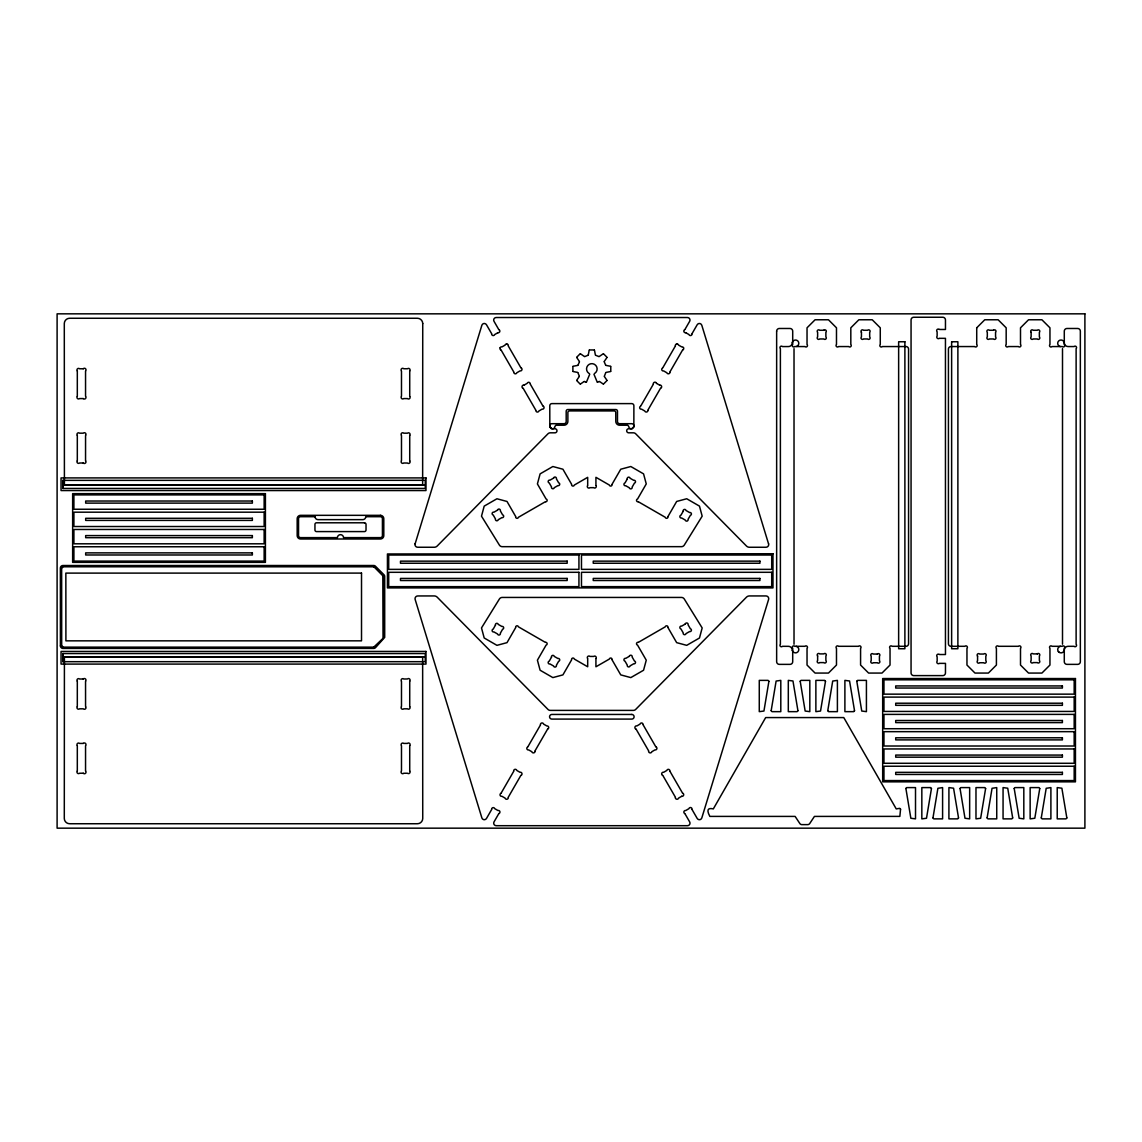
<?xml version="1.0" encoding="UTF-8"?>
<svg xmlns="http://www.w3.org/2000/svg" width="1142" height="1142" viewBox="0 0 1142 1142"><rect width="100%" height="100%" fill="white"/><g stroke="black" fill="none" stroke-linecap="round" stroke-linejoin="round"><path stroke-width="1.5" d="M77.313 460.697L77.313 435.487M77.313 396.274L77.313 371.064M85.55 460.697L85.564 435.487M85.55 396.274L85.55 371.064M401.484 770.936L401.484 745.726M401.484 706.513L401.484 681.303M409.721 770.936L409.721 745.726M409.721 706.513L409.721 681.303M587.687 658.748L587.687 666.771L574.383 659.105A1.442 1.442 0 0 0 571.542 659.476M595.924 658.748L595.924 666.785L609.286 659.105A1.442 1.442 0 0 1 612.126 659.476M610.784 371.307L610.784 366.511M794.018 348.667L794.018 644.231M1062.503 644.202L1062.503 348.653M62.938 488.448L62.996 480.368L425.267 480.311L425.267 488.448L62.938 488.448L62.938 480.311L62.967 485.193L425.267 485.179M383.141 638.221L373.762 647.143L62.667 647.143L61.682 645.901L61.639 568.045L62.91 566.789L373.948 566.803L383.427 576.396L383.398 637.707L383.141 575.711M415.06 543.778A2.741 2.741 0 0 0 417.815 547.246L434.203 547.261A4.225 4.225 0 0 0 437.215 546.004L547.946 433.817A3.369 3.369 0 0 1 550.344 432.818L554.955 432.818A2.027 2.027 0 0 0 556.982 430.777A2.027 2.027 0 0 0 554.955 428.75L551.315 428.678L549.816 427.022L549.787 405.71A2.113 2.113 0 0 1 551.9 403.611L631.769 403.611A2.113 2.113 0 0 1 633.881 405.71L633.853 427.022L632.354 428.678L628.714 428.75A2.027 2.027 0 0 0 626.687 430.777A2.027 2.027 0 0 0 628.714 432.818L633.325 432.818A3.369 3.369 0 0 1 635.723 433.817L746.454 546.004A4.225 4.225 0 0 0 749.466 547.261L765.854 547.261A2.741 2.741 0 0 0 768.609 543.778M633.881 426.651L631.769 428.75M61.639 567.931L62.91 566.789M588.287 354.976L589.186 350.166M792.348 342.3L792.234 342.771A3.811 3.811 0 0 1 788.423 346.568L782.413 346.583A1.427 1.427 0 0 0 780.386 346.583A1.427 1.427 0 0 0 780.386 348.61L780.386 644.288A1.427 1.427 0 0 0 780.386 646.315A1.427 1.427 0 0 0 782.413 646.315L788.423 646.329A3.811 3.811 0 0 1 792.248 650.126L792.348 650.597M415.131 543.806L481.867 325.27A2.527 2.527 0 0 1 486.478 324.742L491.631 333.664M604.361 376.175L605.774 372.635M586.388 382.256L589.743 374.148M578.009 365.169L579.437 361.828M640.748 406.024L653.352 384.183M662.803 367.767L675.407 345.94M684.9 329.538L689.654 321.316A2.527 2.527 0 0 0 687.47 317.519L496.199 317.519A2.527 2.527 0 0 0 494.015 321.316L498.768 329.538M515.67 627.6L507.005 642.646L496.941 645.344L484.194 637.978L481.496 627.929L499.382 599.036A3.369 3.369 0 0 1 502.252 597.437L681.431 597.437A3.369 3.369 0 0 1 684.301 599.036L702.173 627.943L699.475 637.993L686.713 645.344L676.664 642.646L667.984 627.615M647.885 410.135L660.49 388.309M669.94 371.892L682.545 350.066M692.038 333.664L697.191 324.742A2.527 2.527 0 0 1 701.802 325.27L768.537 543.806M612.069 484.251L620.748 469.219L630.812 466.521L643.56 473.873L646.258 483.923L637.579 498.968A1.442 1.442 0 0 0 637.964 501.809M571.585 659.862L562.92 674.893L552.856 677.591L540.109 670.226L537.411 660.176L546.076 645.144A1.442 1.442 0 0 0 545.705 642.304M491.631 809.535L486.492 818.457A2.527 2.527 0 0 1 481.881 817.929L415.131 599.407A2.741 2.741 0 0 1 417.815 595.953L434.203 595.938A4.225 4.225 0 0 1 437.215 597.195L547.946 709.382A3.369 3.369 0 0 0 550.344 710.395L633.325 710.395A3.369 3.369 0 0 0 635.723 709.382L746.454 597.195A4.225 4.225 0 0 1 749.466 595.938L765.854 595.938A2.741 2.741 0 0 1 768.609 599.422L701.816 817.929A2.527 2.527 0 0 1 697.205 818.457L692.052 809.535M501.11 793.148L513.7 771.307M527.875 746.782L540.48 724.942M667.984 516.498L676.664 501.452L686.713 498.754L699.475 506.12L702.173 516.17L684.301 545.062A3.369 3.369 0 0 1 681.431 546.661L502.252 546.675A3.369 3.369 0 0 1 499.382 545.077L481.496 516.184L484.194 506.12L496.941 498.768L507.005 501.466L515.67 516.498M498.783 813.661L494.029 821.897A2.527 2.527 0 0 0 496.213 825.695L687.47 825.695A2.527 2.527 0 0 0 689.668 821.897L684.914 813.661M508.247 797.273L520.852 775.432M535.013 750.894L547.618 729.067M604.246 361.472L606.959 357.517M576.71 380.3L579.279 376.546M576.739 357.203L580.122 353.806M603.547 384.012L606.93 380.614M374.505 646.857L373.705 647.157M599.193 356.547L603.219 353.777M580.45 384.04L584.133 381.499M497.926 332.679L494.772 334.506A1.627 1.627 0 0 1 491.617 334.021M524.021 385.168L527.176 383.341A1.57 1.57 0 0 1 530.231 383.769M545.334 501.752L518.468 517.255A1.442 1.442 0 0 1 515.627 516.869M638.335 642.361L665.201 626.858A1.442 1.442 0 0 1 668.041 627.243M681.717 796.288L678.562 798.115A1.57 1.57 0 0 1 677.006 799.257A1.656 1.656 0 0 1 675.35 797.616M597.552 382.356L599.179 381.485M584.832 356.561L588.059 355.248M1060.39 646.315L1059.919 646.443A3.298 3.298 0 0 0 1058.705 651.939L1059.062 652.268M573.084 366.268L577.738 365.397M606.045 372.392L610.585 371.55M939.438 329.481L945.462 329.481L945.462 319.931A2.684 2.684 0 0 0 942.778 317.248L913.728 317.248A2.684 2.684 0 0 0 911.059 319.931L911.059 673.009A2.684 2.684 0 0 0 913.728 675.607L942.778 675.607A2.684 2.684 0 0 0 945.462 673.009L945.49 663.374L939.466 663.374M939.438 338.332L945.448 338.332L945.462 654.523L939.452 654.523M589.443 349.952L594.225 349.952M83.252 368.766L79.612 368.766A1.613 1.613 0 0 0 77.142 370.765M83.252 398.572L79.612 398.572A1.613 1.613 0 0 1 77.142 396.574M83.266 462.995L79.612 462.995A1.613 1.613 0 0 1 77.142 461.011M62.938 653.552L425.267 653.552L425.267 661.689L62.938 661.689L62.938 653.552L62.938 661.689L62.967 656.807L425.267 656.821M83.266 679.005L79.612 679.005A1.613 1.613 0 0 0 77.142 680.989M83.252 743.428L79.612 743.428A1.613 1.613 0 0 0 77.142 745.426M83.252 773.234L79.612 773.234A1.613 1.613 0 0 1 77.142 771.235M373.691 566.775L374.59 567.146M551.9 428.75L549.787 426.651M62.953 647.171L61.682 645.901M605.931 365.397L610.585 366.268M573.084 371.55L577.624 372.392M1060.39 346.554L1059.919 346.426A3.298 3.298 0 0 1 1058.691 340.93A3.298 3.298 0 0 1 1064.13 342.3L1064.273 342.757A3.811 3.811 0 0 0 1068.098 346.554L1074.094 346.568A1.427 1.427 0 0 1 1076.121 346.568A1.427 1.427 0 0 1 1076.121 348.595L1076.121 644.274A1.427 1.427 0 0 1 1076.121 646.301A1.427 1.427 0 0 1 1074.094 646.301L1068.098 646.315A3.811 3.811 0 0 0 1064.258 650.098L1064.158 650.583A3.298 3.298 0 0 1 1058.705 651.939L1058.363 651.582M796.117 646.329L796.602 646.458A3.298 3.298 0 0 1 797.815 651.939A3.298 3.298 0 0 1 792.377 650.583M595.61 355.248L598.836 356.561M584.49 381.485L586.117 382.356M685.742 332.679L688.897 334.506A1.627 1.627 0 0 0 692.052 334.021M656.493 383.341L659.648 385.168M638.335 501.752L665.201 517.24A1.442 1.442 0 0 0 668.041 516.869M545.334 642.346L518.468 626.858A1.442 1.442 0 0 0 515.627 627.229M580.45 353.777L584.461 356.547M599.536 381.499L603.219 384.04M603.547 353.806L606.93 357.203M576.739 380.614L580.122 384.012M604.389 376.546L606.959 380.3M576.71 357.517L579.422 361.472M508.261 345.94L520.866 367.767M530.316 384.183L542.921 406.024M501.124 350.066L513.729 371.892M523.179 388.309L535.784 410.135M571.585 484.251L562.92 469.219L552.856 466.521L540.109 473.873L537.411 483.937L546.076 498.968A1.442 1.442 0 0 1 545.705 501.809M612.069 659.862L620.748 674.893L630.812 677.591L643.56 670.24L646.258 660.176L637.579 645.144A1.442 1.442 0 0 1 637.964 642.304M643.189 724.942L655.793 746.782M669.954 771.307L682.559 793.148M636.051 729.067L648.656 750.894M662.817 775.432L675.422 797.273M604.232 361.828L605.66 365.169M593.926 374.148L597.28 382.256M577.895 372.635L579.308 376.175M594.482 350.166L595.367 354.976M595.924 485.364L595.924 477.313L609.286 485.007A1.442 1.442 0 0 0 612.126 484.622M587.687 485.364L587.687 477.327L574.383 485.007A1.442 1.442 0 0 1 571.542 484.622M60.398 645.901L60.369 568.045A2.527 2.527 0 0 1 62.91 565.518L373.691 565.504A2.527 2.527 0 0 1 375.49 566.246L383.955 574.726A2.527 2.527 0 0 1 384.697 576.51L384.697 637.407L375.49 647.671A2.527 2.527 0 0 1 373.705 648.413L62.953 648.428A2.57 2.57 0 0 1 60.412 645.901M572.884 366.511L572.884 371.307M409.721 371.064L409.721 396.274M409.721 435.487L409.721 460.697M401.484 371.064L401.484 396.274M401.484 435.487L401.484 460.697M85.55 681.303L85.564 706.513M85.55 745.726L85.55 770.936M77.313 681.303L77.313 706.513M77.313 745.726L77.313 770.936M552.742 428.75A2.041 2.041 0 0 0 553.884 428.393L554.498 427.765A2.27 2.27 0 0 0 554.841 426.551L555.883 425.224L564.077 425.209A3.797 3.797 0 0 0 567.874 421.412L567.888 411.948L569.144 410.906L614.753 410.934L615.766 411.948L615.795 421.412A3.797 3.797 0 0 0 619.592 425.209L627.786 425.224L628.828 426.551A2.27 2.27 0 0 0 629.171 427.765L629.784 428.393A2.041 2.041 0 0 0 630.926 428.75M692.052 809.193A1.613 1.613 0 0 0 688.883 808.693L685.757 810.52A1.613 1.613 0 0 0 684.615 813.489M499.083 813.489A1.613 1.613 0 0 0 497.926 810.492L494.786 808.693A1.613 1.613 0 0 0 491.645 809.193M500.781 793.419A1.57 1.57 0 0 0 501.952 796.302L505.107 798.115A1.57 1.57 0 0 0 506.663 799.257A1.656 1.656 0 0 0 508.318 797.616M513.643 770.964A1.656 1.656 0 0 1 516.898 770.507L520.01 772.292A1.57 1.57 0 0 1 521.78 773.063A1.656 1.656 0 0 1 521.18 775.318M656.122 746.897A1.656 1.656 0 0 1 654.894 749.937L651.797 751.736A1.57 1.57 0 0 1 650.241 752.892A1.656 1.656 0 0 1 648.585 751.25M643.103 724.528A1.57 1.57 0 0 0 640.02 724.099L636.893 725.927A1.57 1.57 0 0 0 635.123 726.697A1.656 1.656 0 0 0 635.709 728.953M527.561 747.054A1.57 1.57 0 0 0 528.717 749.937L531.872 751.736A1.57 1.57 0 0 0 533.428 752.892A1.656 1.656 0 0 0 535.084 751.25M540.409 724.599A1.656 1.656 0 0 1 543.663 724.142L546.775 725.927A1.656 1.656 0 0 1 547.96 728.953M682.902 793.262A1.656 1.656 0 0 1 681.674 796.302M669.883 770.893A1.57 1.57 0 0 0 666.8 770.465L663.659 772.292A1.57 1.57 0 0 0 661.889 773.063A1.656 1.656 0 0 0 662.488 775.318M587.516 658.434A1.613 1.613 0 0 1 590 656.422L593.626 656.45A1.613 1.613 0 0 1 596.095 658.434M587.516 485.664A1.613 1.613 0 0 0 590 487.677L593.626 487.663A1.613 1.613 0 0 0 596.095 485.664M659.648 385.139A1.57 1.57 0 0 1 661.418 385.939A1.656 1.656 0 0 1 660.833 388.194M653.281 383.84A1.656 1.656 0 0 1 656.536 383.384M640.434 406.295A1.57 1.57 0 0 0 641.59 409.179L644.745 410.977A1.656 1.656 0 0 0 647.957 410.492M683.473 347.696A1.57 1.57 0 0 0 681.703 346.897L678.548 345.098A1.57 1.57 0 0 0 677.006 343.956M675.35 345.583A1.656 1.656 0 0 1 677.006 343.928M662.488 368.052A1.57 1.57 0 0 0 663.659 370.936L666.8 372.735A1.656 1.656 0 0 0 670.011 372.235M683.487 347.682A1.656 1.656 0 0 1 682.887 349.937M524.021 385.139A1.57 1.57 0 0 0 522.251 385.939A1.656 1.656 0 0 0 522.836 388.194M543.249 406.138A1.656 1.656 0 0 1 542.022 409.179L538.924 410.977A1.57 1.57 0 0 1 535.855 410.549M500.196 347.696A1.57 1.57 0 0 1 501.966 346.897L505.121 345.098A1.57 1.57 0 0 1 506.663 343.956M506.663 343.928A1.656 1.656 0 0 1 508.318 345.583M521.195 367.881A1.656 1.656 0 0 1 519.967 370.922L516.869 372.735A1.57 1.57 0 0 1 513.8 372.306M500.781 349.937A1.656 1.656 0 0 1 500.182 347.682M588.986 373.405A5.296 5.296 0 0 1 587.83 365.469A5.296 5.296 0 0 1 595.838 365.469A5.296 5.296 0 0 1 594.682 373.405M792.377 342.315A3.298 3.298 0 0 1 797.815 340.958A3.298 3.298 0 0 1 796.588 346.426M939.124 329.296A1.613 1.613 0 0 0 937.111 331.794L937.139 336.034A1.613 1.613 0 0 0 939.124 338.503M939.152 654.352A1.613 1.613 0 0 0 937.139 656.836L937.168 661.075A1.613 1.613 0 0 0 939.152 663.545M85.736 771.235A1.613 1.613 0 0 1 83.238 773.262M83.238 743.413A1.613 1.613 0 0 1 85.736 745.426M85.736 706.812A1.613 1.613 0 0 1 83.238 708.825L79.612 708.811A1.613 1.613 0 0 1 77.142 706.812M83.238 678.976A1.613 1.613 0 0 1 85.736 680.989M401.313 706.812A1.613 1.613 0 0 0 403.797 708.825L407.423 708.811A1.613 1.613 0 0 0 409.892 706.812M409.892 680.989A1.613 1.613 0 0 0 407.408 678.976L403.783 679.005A1.613 1.613 0 0 0 401.313 680.989M401.313 771.235A1.613 1.613 0 0 0 403.797 773.262L407.423 773.234A1.613 1.613 0 0 0 409.892 771.235M409.892 745.426A1.613 1.613 0 0 0 407.408 743.413L403.783 743.428A1.613 1.613 0 0 0 401.313 745.426M83.238 368.738A1.613 1.613 0 0 1 85.736 370.765M85.736 396.574A1.613 1.613 0 0 1 83.238 398.587M85.736 435.188A1.613 1.613 0 0 0 83.238 433.175L79.612 433.189A1.613 1.613 0 0 0 77.142 435.188M85.736 461.011A1.613 1.613 0 0 1 83.238 463.024M401.313 435.188A1.613 1.613 0 0 1 403.797 433.175L407.423 433.189A1.613 1.613 0 0 1 409.892 435.188M409.892 461.011A1.613 1.613 0 0 1 407.408 463.024L403.783 462.995A1.613 1.613 0 0 1 401.313 461.011M401.313 370.765A1.613 1.613 0 0 1 403.797 368.738L407.423 368.766A1.613 1.613 0 0 1 409.892 370.765M409.892 396.574A1.613 1.613 0 0 1 407.408 398.587L403.783 398.572A1.613 1.613 0 0 1 401.313 396.574M549.787 425.809A2.113 2.113 0 0 1 551.9 423.696L564.077 423.696A2.113 2.113 0 0 0 566.189 421.584L566.189 411.234A1.684 1.684 0 0 1 567.874 409.535L615.795 409.535A1.684 1.684 0 0 1 617.479 411.234L617.479 421.584A2.113 2.113 0 0 0 619.592 423.696L631.769 423.696A2.113 2.113 0 0 1 633.881 425.809M685.742 332.707A1.627 1.627 0 0 1 684.6 329.71M499.068 329.71A1.627 1.627 0 0 1 497.926 332.707M64.409 657.05L64.295 818.443A5.353 5.353 0 0 0 69.648 823.739L417.387 823.739A5.353 5.353 0 0 0 422.74 818.443L422.64 657.05L64.409 657.05M361.514 573.098L361.514 640.833L65.908 640.848L65.851 573.113L361.514 573.098M422.74 323.557L422.64 484.95L64.409 484.95L64.295 323.557A5.353 5.353 0 0 1 69.648 318.261L417.387 318.261A5.353 5.353 0 0 1 422.74 323.557M776.646 331.166L776.646 661.689A2.684 2.684 0 0 0 779.329 664.373L790.036 664.373A2.684 2.684 0 0 0 792.705 661.689L792.705 648.342A1.442 1.442 0 0 1 792.705 646.301A1.442 1.442 0 0 1 794.746 646.301L804.996 646.301A1.442 1.442 0 0 1 807.037 646.301A1.442 1.442 0 0 1 807.037 648.342L807.037 665.044L815.074 673.066L828.464 673.066L836.486 665.044L836.486 648.342A1.442 1.442 0 0 1 836.486 646.301A1.442 1.442 0 0 1 838.528 646.301L858.541 646.301A1.442 1.442 0 0 1 860.583 646.301A1.442 1.442 0 0 1 860.583 648.342L860.583 665.044L868.605 673.066L881.995 673.066L890.032 665.044L890.032 648.342A1.442 1.442 0 0 1 890.032 646.301A1.442 1.442 0 0 1 892.073 646.301L906.02 646.301A2.527 2.527 0 0 0 908.561 643.774L908.561 349.081A2.527 2.527 0 0 0 906.02 346.554L882.309 346.554A1.442 1.442 0 0 1 880.268 346.554A1.442 1.442 0 0 1 880.268 344.499L880.268 327.811L872.231 319.774L858.855 319.774L850.819 327.811L850.819 344.499A1.442 1.442 0 0 1 850.819 346.554A1.442 1.442 0 0 1 848.777 346.554L838.528 346.554A1.442 1.442 0 0 1 836.486 346.554A1.442 1.442 0 0 1 836.486 344.499L836.486 327.811L828.464 319.774L815.074 319.774L807.037 327.811L807.037 344.499A1.442 1.442 0 0 1 807.037 346.554A1.442 1.442 0 0 1 804.996 346.554L794.746 346.554A1.442 1.442 0 0 1 792.705 346.554A1.442 1.442 0 0 1 792.705 344.499L792.705 331.166A2.684 2.684 0 0 0 790.036 328.482L779.329 328.482A2.684 2.684 0 0 0 776.646 331.166M817.629 655.936L817.629 660.533A1.442 1.442 0 0 0 817.629 662.574A1.442 1.442 0 0 0 819.671 662.588L823.825 662.588A1.442 1.442 0 0 0 825.88 662.588A1.442 1.442 0 0 0 825.88 660.533L825.88 655.936A1.442 1.442 0 0 0 825.88 653.895A1.442 1.442 0 0 0 823.825 653.895L819.671 653.895A1.442 1.442 0 0 0 817.629 653.895A1.442 1.442 0 0 0 817.629 655.936M861.439 332.308L861.439 336.919A1.442 1.442 0 0 0 861.439 338.96A1.442 1.442 0 0 0 863.48 338.96L867.634 338.96A1.442 1.442 0 0 0 869.676 338.96A1.442 1.442 0 0 0 869.676 336.919L869.676 332.308A1.442 1.442 0 0 0 869.676 330.266A1.442 1.442 0 0 0 867.634 330.266L863.48 330.266A1.442 1.442 0 0 0 861.439 330.266A1.442 1.442 0 0 0 861.439 332.308M900.553 809.178L899.853 816.387L814.432 816.416L809.849 823.353A2.527 2.527 0 0 1 807.665 824.624L801.898 824.624A2.527 2.527 0 0 1 799.714 823.353L795.132 816.416L709.853 816.402C705.799 808.836 708.797 807.865 713.322 808.907L765.668 717.576L843.781 717.576L896.242 808.907L899.71 808.336L900.553 809.178M951.629 341.758L951.629 648.742L957.881 648.742L957.881 341.758L951.629 341.758M976.724 327.811L976.724 344.499A1.442 1.442 0 0 1 976.724 346.554A1.442 1.442 0 0 1 974.683 346.554L950.972 346.554A2.527 2.527 0 0 0 948.431 349.081L948.431 643.774A2.527 2.527 0 0 0 950.972 646.301L964.919 646.301A1.442 1.442 0 0 1 966.96 646.301A1.442 1.442 0 0 1 966.96 648.342L966.96 665.044L974.997 673.066L988.387 673.066L996.409 665.044L996.409 648.342A1.442 1.442 0 0 1 996.409 646.301A1.442 1.442 0 0 1 998.451 646.301L1018.464 646.301A1.442 1.442 0 0 1 1020.505 646.301A1.442 1.442 0 0 1 1020.505 648.342L1020.505 665.044L1028.542 673.066L1041.918 673.066L1049.955 665.044L1049.955 648.342A1.442 1.442 0 0 1 1049.955 646.301A1.442 1.442 0 0 1 1051.996 646.301L1062.246 646.301A1.442 1.442 0 0 1 1064.287 646.301A1.442 1.442 0 0 1 1064.287 648.342L1064.287 661.689A2.684 2.684 0 0 0 1066.971 664.373L1077.677 664.373A2.684 2.684 0 0 0 1080.346 661.689L1080.346 331.166A2.684 2.684 0 0 0 1077.677 328.482L1066.971 328.482A2.684 2.684 0 0 0 1064.287 331.166L1064.287 344.499A1.442 1.442 0 0 1 1064.287 346.554A1.442 1.442 0 0 1 1062.246 346.554L1051.996 346.554A1.442 1.442 0 0 1 1049.955 346.554A1.442 1.442 0 0 1 1049.955 344.499L1049.955 327.811L1041.918 319.774L1028.542 319.774L1020.505 327.811L1020.505 344.499A1.442 1.442 0 0 1 1020.505 346.554A1.442 1.442 0 0 1 1018.464 346.554L1008.215 346.554A1.442 1.442 0 0 1 1006.173 346.554A1.442 1.442 0 0 1 1006.173 344.499L1006.173 327.811L998.137 319.774L984.761 319.774L976.724 327.811M977.566 656.093L977.566 660.704A1.442 1.442 0 0 0 977.566 662.745A1.442 1.442 0 0 0 979.608 662.745L983.762 662.745A1.442 1.442 0 0 0 985.817 662.745A1.442 1.442 0 0 0 985.817 660.704L985.817 656.093A1.442 1.442 0 0 0 985.817 654.052A1.442 1.442 0 0 0 983.762 654.052L979.608 654.052A1.442 1.442 0 0 0 977.566 654.052A1.442 1.442 0 0 0 977.566 656.093M1031.126 332.308L1031.126 336.919A1.442 1.442 0 0 0 1031.126 338.96A1.442 1.442 0 0 0 1033.167 338.96L1037.321 338.96A1.442 1.442 0 0 0 1039.363 338.96A1.442 1.442 0 0 0 1039.363 336.919L1039.363 332.308A1.442 1.442 0 0 0 1039.363 330.266A1.442 1.442 0 0 0 1037.321 330.266L1033.167 330.266A1.442 1.442 0 0 0 1031.126 330.266A1.442 1.442 0 0 0 1031.126 332.308M797.93 710.738L797.102 711.652L788.308 711.652L788.308 680.375L792.976 680.989L797.93 710.738M800.199 681.246L805.153 711.038L809.821 711.652L809.821 680.375L801.027 680.375L800.199 681.246M854.53 710.738L853.702 711.652L844.894 711.652L844.894 680.375L849.562 680.989L854.53 710.738M856.8 681.246L861.753 711.038L866.421 711.652L866.421 680.375L857.613 680.375L856.8 681.189M905.892 788.465L910.845 818.257L915.513 818.871L915.513 787.595L906.705 787.595L905.892 788.465M958.538 817.957L957.71 818.871L948.916 818.871L948.916 787.595L953.57 788.208L958.538 817.957M960.037 788.465L964.99 818.257L969.658 818.871L969.658 787.595L960.907 787.595L960.037 788.465M1012.683 817.957L1011.812 818.871L1003.061 818.871L1003.061 787.595L1007.729 788.208L1012.683 817.957M1014.196 788.465L1019.149 818.257L1023.817 818.871L1023.817 787.595L1015.01 787.595L1014.196 788.465M1066.842 817.957L1066.014 818.871L1057.221 818.871L1057.221 787.595L1061.874 788.208L1066.842 817.957M768.909 681.289L763.941 711.038L759.273 711.652L759.273 680.375L768.081 680.375L768.909 681.289M771.178 710.681L771.992 711.652L780.8 711.652L780.8 680.375L776.117 681.06L771.178 710.638M825.495 681.289L820.541 711.038L815.873 711.652L815.873 680.375L824.681 680.375L825.495 681.289M827.779 710.681L828.592 711.652L837.4 711.652L837.4 680.375L832.704 681.06L827.779 710.638M931.458 788.522L926.505 818.257L921.837 818.871L921.837 787.595L930.644 787.595L931.458 788.522M932.971 817.9L933.785 818.871L942.593 818.871L942.593 787.595L937.896 788.294L932.971 817.9M985.617 788.522L980.65 818.257L975.982 818.871L975.982 787.595L984.789 787.595L985.617 788.522M987.116 817.9L987.93 818.871L996.738 818.871L996.738 787.595L992.055 788.294L987.116 817.9M1039.762 788.522L1034.809 818.257L1030.141 818.871L1030.141 787.595L1038.949 787.595L1039.762 788.522M1041.276 817.9L1042.089 818.871L1050.897 818.871L1050.897 787.595L1046.2 788.294L1041.276 817.9M495.457 625.159L493.187 629.128A1.442 1.442 0 0 0 492.173 630.912A1.442 1.442 0 0 0 493.944 631.926L497.555 633.981A1.442 1.442 0 0 0 499.325 634.995A1.442 1.442 0 0 0 500.339 633.225L502.608 629.256A1.442 1.442 0 0 0 503.622 627.472A1.442 1.442 0 0 0 501.852 626.458L498.24 624.403A1.442 1.442 0 0 0 496.47 623.389A1.442 1.442 0 0 0 495.457 625.159M551.5 657.192L549.231 661.161A1.442 1.442 0 0 0 548.217 662.945A1.442 1.442 0 0 0 549.987 663.959L553.599 666.014A1.442 1.442 0 0 0 555.369 667.028A1.442 1.442 0 0 0 556.382 665.258L558.652 661.289A1.442 1.442 0 0 0 559.666 659.505A1.442 1.442 0 0 0 557.896 658.491L554.284 656.436A1.442 1.442 0 0 0 552.514 655.422A1.442 1.442 0 0 0 551.5 657.192M627.286 478.983L625.002 482.952A1.442 1.442 0 0 0 623.989 484.722A1.442 1.442 0 0 0 625.759 485.735L629.356 487.82A1.442 1.442 0 0 0 631.126 488.833A1.442 1.442 0 0 0 632.154 487.063L634.438 483.109A1.442 1.442 0 0 0 635.452 481.339A1.442 1.442 0 0 0 633.682 480.311L630.084 478.241A1.442 1.442 0 0 0 628.314 477.213A1.442 1.442 0 0 0 627.286 478.983M683.216 511.231L680.932 515.199A1.442 1.442 0 0 0 679.904 516.969A1.442 1.442 0 0 0 681.674 517.983L685.271 520.067A1.442 1.442 0 0 0 687.056 521.08A1.442 1.442 0 0 0 688.069 519.31L690.353 515.356A1.442 1.442 0 0 0 691.367 513.586A1.442 1.442 0 0 0 689.597 512.558L685.999 510.488A1.442 1.442 0 0 0 684.229 509.46A1.442 1.442 0 0 0 683.216 511.231M629.356 656.293L625.759 658.363A1.442 1.442 0 0 0 623.989 659.391A1.442 1.442 0 0 0 625.002 661.161L627.286 665.115A1.442 1.442 0 0 0 628.314 666.885A1.442 1.442 0 0 0 630.084 665.872L633.682 663.788A1.442 1.442 0 0 0 635.452 662.774A1.442 1.442 0 0 0 634.438 661.004L632.154 657.035A1.442 1.442 0 0 0 631.126 655.265A1.442 1.442 0 0 0 629.356 656.293M685.271 624.046L681.674 626.116A1.442 1.442 0 0 0 679.904 627.144A1.442 1.442 0 0 0 680.932 628.914L683.216 632.868A1.442 1.442 0 0 0 684.229 634.638A1.442 1.442 0 0 0 685.999 633.624L689.597 631.54A1.442 1.442 0 0 0 691.367 630.527A1.442 1.442 0 0 0 690.353 628.757L688.069 624.788A1.442 1.442 0 0 0 687.056 623.018A1.442 1.442 0 0 0 685.271 624.046M497.555 510.131L493.944 512.187A1.442 1.442 0 0 0 492.173 513.201A1.442 1.442 0 0 0 493.187 514.971L495.457 518.939A1.442 1.442 0 0 0 496.47 520.723A1.442 1.442 0 0 0 498.24 519.71L501.852 517.64A1.442 1.442 0 0 0 503.622 516.627A1.442 1.442 0 0 0 502.608 514.856L500.339 510.888A1.442 1.442 0 0 0 499.325 509.104A1.442 1.442 0 0 0 497.555 510.131M553.599 478.098L549.987 480.154A1.442 1.442 0 0 0 548.217 481.167A1.442 1.442 0 0 0 549.231 482.938L551.5 486.906A1.442 1.442 0 0 0 552.514 488.69A1.442 1.442 0 0 0 554.284 487.677L557.896 485.607A1.442 1.442 0 0 0 559.666 484.593A1.442 1.442 0 0 0 558.652 482.823L556.382 478.855A1.442 1.442 0 0 0 555.369 477.085A1.442 1.442 0 0 0 553.599 478.098M1084.9 313.836L57.1 313.836L57.1 828.164L1084.9 828.164L1084.9 313.836M823.825 330.266L819.671 330.266A1.442 1.442 0 0 0 817.629 330.266A1.442 1.442 0 0 0 817.629 332.308L817.629 336.919A1.442 1.442 0 0 0 817.629 338.96A1.442 1.442 0 0 0 819.671 338.96L823.825 338.96A1.442 1.442 0 0 0 825.88 338.96A1.442 1.442 0 0 0 825.88 336.919L825.88 332.308A1.442 1.442 0 0 0 825.88 330.266A1.442 1.442 0 0 0 823.825 330.266M993.511 330.266L989.357 330.266A1.442 1.442 0 0 0 987.316 330.266A1.442 1.442 0 0 0 987.316 332.308L987.316 336.919A1.442 1.442 0 0 0 987.316 338.96A1.442 1.442 0 0 0 989.357 338.96L993.511 338.96A1.442 1.442 0 0 0 995.553 338.96A1.442 1.442 0 0 0 995.553 336.919L995.553 332.308A1.442 1.442 0 0 0 995.553 330.266A1.442 1.442 0 0 0 993.511 330.266M904.892 341.758L898.64 341.758L898.64 648.742L904.892 648.742L904.892 341.758M425.98 477.913L61.054 477.913L61.054 490.56L425.98 490.56L425.98 477.913M265.415 493.644L72.645 493.644L72.645 562.364L265.415 562.364L265.415 493.644M264.145 494.9L73.902 494.9L73.902 509.246L264.145 509.246L264.145 494.9M252.368 501.024L85.679 501.024L85.679 503.122L252.368 503.122L252.368 501.024M264.145 512.187L73.902 512.187L73.902 526.519L264.145 526.519L264.145 512.187M380.429 515.327L300.546 515.327A3.369 3.369 0 0 0 297.177 518.696L297.177 535.627A3.369 3.369 0 0 0 300.546 538.995L380.429 538.995A3.369 3.369 0 0 0 383.798 535.627L383.798 518.696A3.369 3.369 0 0 0 380.429 515.327M315.006 516.698L300.546 516.698A1.998 1.998 0 0 0 298.547 518.696L298.547 535.627A1.998 1.998 0 0 0 300.546 537.625L337.432 537.625A3.055 3.055 0 0 1 340.487 534.67A3.055 3.055 0 0 1 343.542 537.625L380.429 537.625A1.998 1.998 0 0 0 382.427 535.627L382.427 518.696A1.998 1.998 0 0 0 380.429 516.698L365.797 516.698A3.055 3.055 0 0 1 362.742 519.639L318.061 519.639A3.055 3.055 0 0 1 315.006 516.698M252.368 518.297L85.679 518.297L85.679 520.409L252.368 520.409L252.368 518.297M364.455 522.793L316.534 522.793A1.585 1.585 0 0 0 314.949 524.378L314.949 530.002A1.585 1.585 0 0 0 316.534 531.587L364.455 531.587A1.585 1.585 0 0 0 366.025 530.002L366.025 524.378A1.585 1.585 0 0 0 364.455 522.793M264.145 529.474L73.902 529.474L73.902 543.806L264.145 543.806L264.145 529.474M252.368 535.584L85.679 535.584L85.679 537.696L252.368 537.696L252.368 535.584M264.145 546.761L73.902 546.761L73.902 561.093L264.145 561.093L264.145 546.761M252.368 552.871L85.679 552.871L85.679 554.983L252.368 554.983L252.368 552.871M772.977 553.756L387.438 553.97L387.438 587.902L772.977 587.902L772.977 553.756M578.937 555.026L388.708 555.041L388.708 569.373L578.937 569.358L578.937 555.026M771.707 555.026L581.478 555.026L581.478 569.358L771.707 569.358L771.707 555.026M567.174 561.136L400.485 561.15L400.485 563.249L567.174 563.249L567.174 561.136M759.93 561.136L593.24 561.136L593.24 563.249L759.93 563.249L759.93 561.136M578.937 572.299L388.708 572.313L388.708 586.66L578.937 586.645L578.937 572.299M771.707 572.299L581.478 572.299L581.478 586.645L771.707 586.645L771.707 572.299M567.174 578.423L400.485 578.437L400.485 580.536L567.174 580.521L567.174 578.423M759.93 578.423L593.24 578.423L593.24 580.521L759.93 580.521L759.93 578.423M425.98 651.44L61.054 651.44L61.054 664.087L425.98 664.087L425.98 651.44M877.384 654.052L873.23 654.052A1.442 1.442 0 0 0 871.189 654.052A1.442 1.442 0 0 0 871.189 656.093L871.189 660.704A1.442 1.442 0 0 0 871.189 662.745A1.442 1.442 0 0 0 873.23 662.745L877.384 662.745A1.442 1.442 0 0 0 879.426 662.745A1.442 1.442 0 0 0 879.426 660.704L879.426 656.093A1.442 1.442 0 0 0 879.426 654.052A1.442 1.442 0 0 0 877.384 654.052M1037.321 653.895L1033.167 653.895A1.442 1.442 0 0 0 1031.126 653.895A1.442 1.442 0 0 0 1031.126 655.936L1031.126 660.533A1.442 1.442 0 0 0 1031.126 662.588A1.442 1.442 0 0 0 1033.167 662.588L1037.321 662.588A1.442 1.442 0 0 0 1039.363 662.574A1.442 1.442 0 0 0 1039.363 660.533L1039.363 655.936A1.442 1.442 0 0 0 1039.363 653.895A1.442 1.442 0 0 0 1037.321 653.895M1075.45 678.548L882.68 678.548L882.68 781.842L1075.45 781.842L1075.45 678.548M1074.179 679.818L883.951 679.818L883.951 694.15L1074.179 694.15L1074.179 679.818M1062.403 685.928L895.713 685.928L895.713 688.041L1062.403 688.041L1062.403 685.928M1074.179 697.105L883.951 697.105L883.951 711.437L1074.179 711.437L1074.179 697.105M1062.403 703.215L895.713 703.215L895.713 705.328L1062.403 705.328L1062.403 703.215M631.769 714.449L551.9 714.449A2.313 2.313 0 0 0 549.573 716.776A2.313 2.313 0 0 0 551.9 719.089L631.769 719.089A2.313 2.313 0 0 0 634.096 716.776A2.313 2.313 0 0 0 631.769 714.449M1074.179 714.392L883.951 714.392L883.951 728.724L1074.179 728.724L1074.179 714.392M1062.403 720.502L895.713 720.502L895.713 722.615L1062.403 722.615L1062.403 720.502M1074.179 731.665L883.951 731.665L883.951 746.012L1074.179 746.012L1074.179 731.665M1062.403 737.789L895.713 737.789L895.713 739.888L1062.403 739.888L1062.403 737.789M1074.179 748.952L883.951 748.952L883.951 763.284L1074.179 763.284L1074.179 748.952M1062.403 755.076L895.713 755.076L895.713 757.175L1062.403 757.175L1062.403 755.076M1074.179 766.239L883.951 766.239L883.951 780.571L1074.179 780.571L1074.179 766.239M1062.403 772.349L895.713 772.349L895.713 774.462L1062.403 774.462L1062.403 772.349"/></g></svg>
